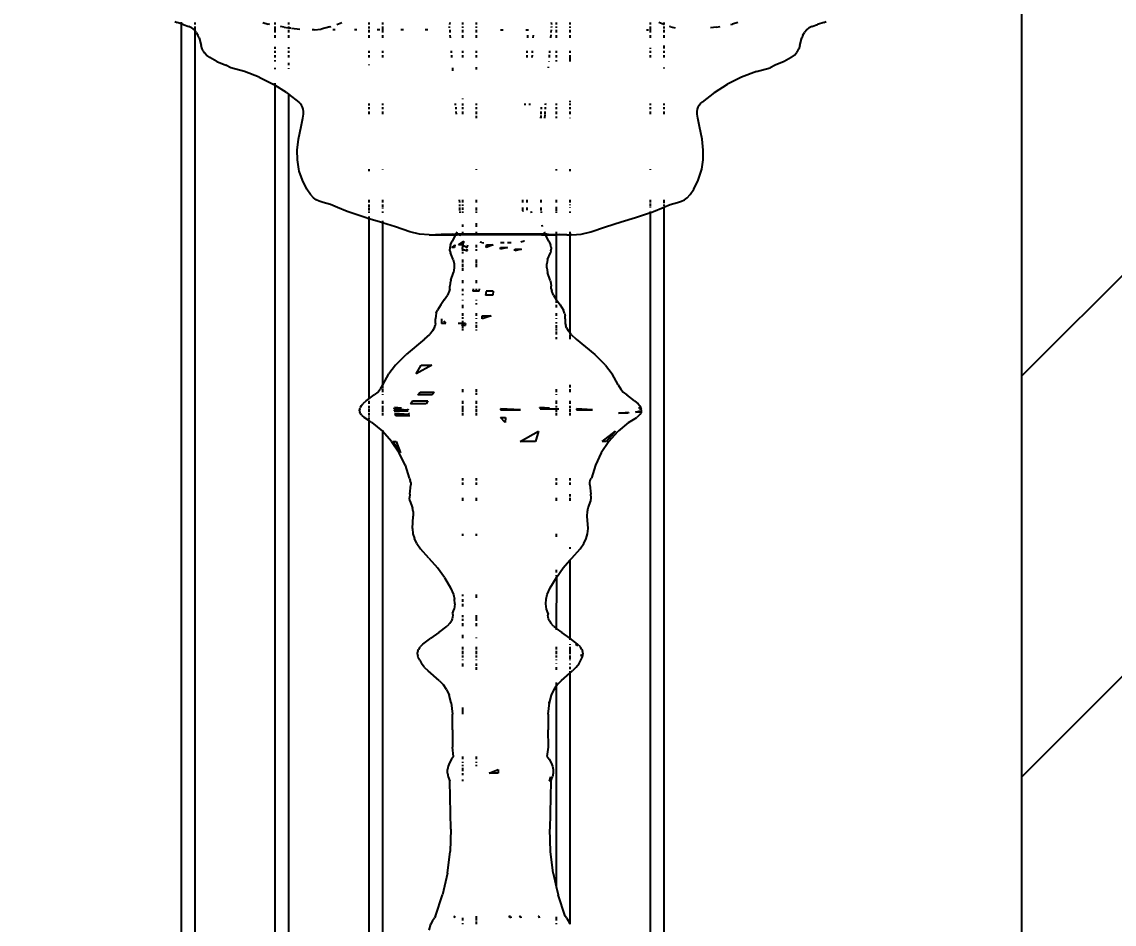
# Model space of a CAD drawing. Header units: inches. Extents: x -52 to 87, y -61 to 47.
# Drawn here: x 65.75 to 75.39, y -34.11 to -26.16 of the extents above; entities that cross this region are included whole.
import ezdxf

# ---------------------------------------------------------------- set-up
doc = ezdxf.new("R2010")
doc.units = ezdxf.units.IN
doc.header["$MEASUREMENT"] = 0
doc.dimstyles.get("Standard").update_dxf_attribs({"dimtxt": 1, "dimasz": 1, "dimexe": 0.18, "dimexo": 0.0625, "dimgap": 0.09, "dimtad": 0, "dimtih": 1, "dimtoh": 1, "dimdec": 1, "dimdsep": 46, "dimlunit": 3, "dimtxsty": 'Standard', "dimblk": 'OBLIQUE', "dimcen": 1, "dimse1": 1, "dimse2": 1, "dimclrd": 1, "dimadec": 0, "dimazin": 0, "dimtfac": 1, "dimtdec": 1, "dimtofl": 0, "dimtmove": 0, "dimatfit": 3, "dimfxl": 1, "dimtolj": 1, "dimtzin": 0, "dimarcsym": 0})

# ---------------------------------------------------------------- blocks, each defined once
blk = doc.blocks.new('_Oblique')
at = {"color": 0, "linetype": 'ByBlock', "lineweight": -2}
blk.add_line((-0.5, -0.5), (0.5, 0.5), dxfattribs=at)
blk = doc.blocks.new('*D6')
at = {"color": 1, "lineweight": -2, "transparency": 16777216}
for p, q in [((2.5723, 46.7915), (37.2384, 46.7915)), ((74.5723, 46.7915), (38.5851, 46.7915))]:
    blk.add_line(p, q, dxfattribs=at)
at = {"layer": 'Defpoints', "color": 0, "transparency": 16777216}
for p in [(74.5723, 46.7915), (2.5723, -45.4684), (74.5723, -45.4684)]:
    blk.add_point(p, dxfattribs=at)
at = {"color": 1, "lineweight": -2, "transparency": 16777216, "rotation": 180}
blk.add_blockref('_Oblique', (2.5723, 46.7915), dxfattribs=at)
at = {"color": 1, "lineweight": -2, "transparency": 16777216}
blk.add_blockref('_Oblique', (74.5723, 46.7915), dxfattribs=at)
at = {"color": 0, "transparency": 16777216, "insert": (37.9117, 46.7915), "char_height": 1, "attachment_point": 5}
blk.add_mtext("\\A1;6'", dxfattribs=at)

msp = doc.modelspace()

# ---------------------------------------------------------------- hatches: boundary and pattern name
h = msp.add_hatch()
h.set_pattern_fill('ANSI31', color=256, scale=20)
h.set_pattern_definition([(45, (-78.281, -54.853), (-1.767767, 1.767767), [])])
h.paths.add_polyline_path([(2.5723, 38.5316), (-2.4277, 38.5316), (-2.4277, -45.4684), (2.5723, -45.4684)])
h.paths.add_polyline_path([(74.5723, -45.4684), (79.5723, -45.4684), (79.5723, 38.5316), (74.5723, 38.5316)])
h.paths.add_polyline_path([(-0.8443, -3.7957), (0.989, -3.7957), (0.989, -2.2957), (-0.8443, -2.2957)], flags=24)
h.paths.add_polyline_path([(76.1557, 22.7204), (77.989, 22.7204), (77.989, 24.2204), (76.1557, 24.2204)], flags=24)

# ---------------------------------------------------------------- linework, layer by layer
for p, q in [((74.5723, -45.4684), (74.5723, 38.5316)), ((67.0967, -26.1531), (67.1179, -26.1622)), ((67.1528, -26.1733), (67.1179, -26.1622)), ((67.1528, -26.1604), (67.1528, -26.1733)), ((67.1709, -26.1791), (67.1528, -26.1733)), ((67.1528, -26.1733), (67.1528, -44.3487)), ((67.1709, -26.1791), (67.2214, -26.1971)), ((67.2452, -26.2104), (67.2214, -26.1971)), ((67.2452, -26.2104), (67.2675, -26.2285)), ((67.2732, -26.1622), (67.2732, -26.1791)), ((67.2732, -26.1971), (67.2732, -26.235)), ((67.8736, -26.1621), (67.9202, -26.176)), ((67.936, -26.1791), (67.9202, -26.176)), ((67.9804, -26.1622), (67.9804, -26.1791)), ((67.9804, -26.1971), (67.9804, -26.227)), ((68.0627, -26.2035), (68.0299, -26.1971)), ((68.0627, -26.2035), (68.1009, -26.2084)), ((68.1009, -26.1622), (68.1009, -26.1791)), ((68.1009, -26.1971), (68.1009, -26.2084)), ((68.1009, -26.2084), (68.1009, -26.2134)), ((68.1009, -26.2084), (68.1203, -26.211)), ((68.1256, -26.2117), (68.2008, -26.2215)), ((68.4638, -26.2016), (68.3877, -26.2199)), ((68.4638, -26.2016), (68.476, -26.1971)), ((68.5252, -26.1791), (68.5711, -26.1622)), ((68.8081, -26.1622), (68.8081, -26.1791)), ((68.8081, -26.1971), (68.8081, -26.2168)), ((68.9285, -26.1622), (68.9285, -26.1791)), ((68.9285, -26.1971), (68.9285, -26.2245)), ((69.5213, -26.2105), (69.5208, -26.1969)), ((69.5225, -26.1613), (69.5209, -26.1791)), ((69.6357, -26.1622), (69.6357, -26.1791)), ((69.6357, -26.1971), (69.6357, -26.2104)), ((69.7561, -26.1622), (69.7561, -26.1791)), ((69.7561, -26.1971), (69.7561, -26.2104)), ((70.4182, -26.1622), (70.4198, -26.1799)), ((70.4197, -26.1971), (70.4192, -26.2104)), ((70.4633, -26.1613), (70.4633, -26.1791)), ((70.4633, -26.1971), (70.4633, -26.2104)), ((70.5837, -26.1622), (70.5837, -26.1791)), ((70.5837, -26.1971), (70.5837, -26.2104)), ((71.2909, -26.1622), (71.2909, -26.1791)), ((71.2909, -26.1971), (71.2909, -26.2255)), ((71.4114, -26.1791), (71.3681, -26.1622)), ((71.4114, -26.1622), (71.4114, -26.1791)), ((71.414, -26.1791), (71.4114, -26.1791)), ((71.4114, -26.1971), (71.4114, -26.2148)), ((71.4753, -26.2016), (71.4631, -26.1971)), ((71.4753, -26.2016), (71.5118, -26.2104)), ((71.876, -26.2035), (71.8226, -26.2104)), ((71.876, -26.2035), (71.9088, -26.1971)), ((72.0026, -26.1791), (72.0183, -26.176)), ((72.0646, -26.1622), (72.0183, -26.176)), ((72.6731, -26.2285), (72.6954, -26.2104)), ((72.7191, -26.1971), (72.6954, -26.2104)), ((72.7191, -26.1971), (72.7697, -26.1791)), ((72.8227, -26.1622), (72.7697, -26.1791)), ((72.8227, -26.1622), (72.8439, -26.1531)), ((67.2732, -26.235), (67.2675, -26.2285)), ((67.2863, -26.2497), (67.2732, -26.235)), ((67.2732, -26.235), (67.2732, -44.3487)), ((67.2863, -26.2497), (67.301, -26.2729)), ((67.3114, -26.2969), (67.301, -26.2729)), ((67.3114, -26.2969), (67.3277, -26.3659)), ((67.9804, -26.2285), (67.9804, -26.2497)), ((67.9804, -26.2729), (67.9804, -26.2969)), ((68.1009, -26.2285), (68.1009, -26.2497)), ((68.1009, -26.2729), (68.1009, -26.2969)), ((68.3276, -26.2266), (68.3088, -26.2266)), ((68.3276, -26.2266), (68.3877, -26.2199)), ((68.5106, -26.2266), (68.4908, -26.2266)), ((68.7035, -26.2266), (68.6828, -26.2266)), ((68.8081, -26.2285), (68.8081, -26.2497)), ((68.8081, -26.2729), (68.8081, -26.2969)), ((68.9052, -26.2266), (68.8837, -26.2266)), ((68.9285, -26.2285), (68.9285, -26.2497)), ((68.9285, -26.2729), (68.9285, -26.2969)), ((69.1141, -26.2266), (69.092, -26.2266)), ((69.3288, -26.2266), (69.3062, -26.2266)), ((69.5225, -26.2285), (69.5243, -26.2497)), ((69.5281, -26.2969), (69.5263, -26.2729)), ((69.6357, -26.2285), (69.6357, -26.2497)), ((69.6357, -26.2729), (69.6357, -26.2969)), ((69.7561, -26.2285), (69.7561, -26.2497)), ((69.7561, -26.2729), (69.7561, -26.2969)), ((69.9703, -26.2266), (69.9933, -26.2266)), ((70.1937, -26.2266), (70.2166, -26.2266)), ((70.2103, -26.2729), (70.2093, -26.2969)), ((70.2599, -26.2969), (70.2611, -26.2729)), ((70.4143, -26.2724), (70.4124, -26.2969)), ((70.4181, -26.2285), (70.4162, -26.2497)), ((70.4633, -26.2285), (70.4633, -26.2497)), ((70.4633, -26.2729), (70.4633, -26.2969)), ((70.5837, -26.2285), (70.5837, -26.2497)), ((70.5837, -26.2729), (70.5837, -26.2969)), ((71.2578, -26.2266), (71.2776, -26.2266)), ((71.2909, -26.2285), (71.2909, -26.2497)), ((71.2909, -26.2729), (71.2909, -26.2969)), ((71.4114, -26.2285), (71.4114, -26.2497)), ((71.4114, -26.2729), (71.4114, -26.2969)), ((72.6129, -26.3659), (72.6292, -26.2969)), ((72.6395, -26.2729), (72.6292, -26.2969)), ((72.6395, -26.2729), (72.6543, -26.2497)), ((72.6731, -26.2285), (72.6543, -26.2497)), ((67.3365, -26.395), (67.3277, -26.3659)), ((67.3454, -26.4131), (67.3365, -26.395)), ((67.9804, -26.3758), (67.9804, -26.395)), ((68.1009, -26.3815), (68.1009, -26.395)), ((71.2909, -26.3848), (71.2909, -26.395)), ((71.4114, -26.3659), (71.4114, -26.3918)), ((72.5952, -26.4131), (72.6041, -26.395)), ((72.6129, -26.3659), (72.6041, -26.395)), ((67.3454, -26.4131), (67.3578, -26.4305)), ((67.3761, -26.4494), (67.3578, -26.4305)), ((67.4055, -26.4719), (67.3761, -26.4494)), ((67.4678, -26.5062), (67.4055, -26.4719)), ((67.4678, -26.5062), (67.5457, -26.5402)), ((67.9804, -26.4131), (67.9804, -26.4305)), ((67.9804, -26.4494), (67.9804, -26.4719)), ((67.9804, -26.4957), (67.9804, -26.5062)), ((68.1009, -26.4131), (68.1009, -26.4305)), ((68.1009, -26.4494), (68.1009, -26.4719)), ((68.8081, -26.4131), (68.8081, -26.4305)), ((68.8081, -26.4494), (68.8081, -26.4719)), ((68.9285, -26.4131), (68.9285, -26.4305)), ((68.9285, -26.4494), (68.9285, -26.4719)), ((69.5386, -26.4305), (69.5372, -26.4131)), ((69.5418, -26.4719), (69.54, -26.4494)), ((69.6357, -26.4131), (69.6357, -26.4305)), ((69.6357, -26.4494), (69.6357, -26.4719)), ((69.7561, -26.4131), (69.7561, -26.4305)), ((69.7561, -26.4494), (69.7561, -26.4724)), ((70.2029, -26.4494), (70.2019, -26.4719)), ((70.2044, -26.4131), (70.2037, -26.4305)), ((70.2509, -26.4719), (70.2521, -26.4494)), ((70.253, -26.4305), (70.2539, -26.4131)), ((70.3963, -26.5039), (70.3961, -26.5062)), ((70.4005, -26.4491), (70.3988, -26.4719)), ((70.4034, -26.413), (70.402, -26.4305)), ((70.4633, -26.4131), (70.4633, -26.4305)), ((70.4633, -26.4494), (70.4633, -26.4719)), ((70.4633, -26.4934), (70.4633, -26.5062)), ((70.5837, -26.4131), (70.5837, -26.4305)), ((70.5837, -26.4494), (70.5837, -26.4719)), ((70.5837, -26.4745), (70.5837, -26.5062)), ((71.2909, -26.4131), (71.2909, -26.4305)), ((71.2909, -26.4494), (71.2909, -26.4719)), ((71.4114, -26.4125), (71.4114, -26.4305)), ((71.4114, -26.4494), (71.4114, -26.4719)), ((72.4728, -26.5062), (72.3949, -26.5402)), ((72.5351, -26.4719), (72.4728, -26.5062)), ((72.5351, -26.4719), (72.5645, -26.4494)), ((72.5645, -26.4494), (72.5828, -26.4305)), ((72.5952, -26.4131), (72.5828, -26.4305)), ((67.5898, -26.5622), (67.5457, -26.5402)), ((67.7101, -26.5955), (67.5898, -26.5622)), ((67.8417, -26.645), (67.7101, -26.5955)), ((67.9804, -26.5636), (67.9804, -26.5729)), ((68.1009, -26.5195), (68.1009, -26.5402)), ((68.1009, -26.5662), (68.1009, -26.5724)), ((68.8081, -26.5326), (68.8081, -26.5402)), ((69.5509, -26.5893), (69.5488, -26.5622)), ((69.7561, -26.5561), (69.7561, -26.5784)), ((70.3924, -26.5535), (70.3918, -26.5622)), ((71.4114, -26.5593), (71.4114, -26.5692)), ((72.2305, -26.5955), (72.0989, -26.645)), ((72.2305, -26.5955), (72.3508, -26.5622)), ((72.3949, -26.5402), (72.3508, -26.5622)), ((67.8417, -26.645), (67.9654, -26.7061)), ((67.9804, -26.6965), (67.9804, -26.7061)), ((72.0989, -26.645), (71.9752, -26.7061)), ((67.9804, -26.7155), (67.9654, -26.7061)), ((67.9804, -26.7102), (67.9804, -26.7155)), ((68.0818, -26.7791), (67.9804, -26.7155)), ((67.9804, -26.7155), (67.9804, -44.3487)), ((68.0818, -26.7791), (68.1009, -26.794)), ((68.1009, -26.7875), (68.1009, -26.794)), ((68.1009, -26.794), (68.1907, -26.8641)), ((68.1009, -26.794), (68.1009, -44.3487)), ((71.8588, -26.7791), (71.7499, -26.8641)), ((71.8588, -26.7791), (71.9752, -26.7061)), ((68.2022, -26.8761), (68.1907, -26.8641)), ((68.2142, -26.8927), (68.2022, -26.8761)), ((68.2224, -26.909), (68.2142, -26.8927)), ((68.8081, -26.8761), (68.8081, -26.8934)), ((68.9285, -26.8761), (68.9285, -26.8927)), ((69.5746, -26.8927), (69.5733, -26.8761)), ((69.6357, -26.8317), (69.6357, -26.84)), ((69.6357, -26.8755), (69.6357, -26.8935)), ((69.7561, -26.8761), (69.7561, -26.8927)), ((70.1849, -26.8761), (70.1842, -26.8927)), ((70.2294, -26.8927), (70.2302, -26.8761)), ((70.3674, -26.8761), (70.3661, -26.8927)), ((70.4633, -26.8761), (70.4633, -26.8927)), ((70.5837, -26.8531), (70.5837, -26.8641)), ((70.5837, -26.8761), (70.5837, -26.8927)), ((71.2909, -26.8761), (71.2909, -26.8927)), ((71.4114, -26.8761), (71.4114, -26.8927)), ((71.7157, -26.909), (71.7239, -26.8927)), ((71.7239, -26.8927), (71.7359, -26.8761)), ((71.7359, -26.8761), (71.7499, -26.8641)), ((68.228, -26.9267), (68.2224, -26.909)), ((68.2266, -27.007), (68.2312, -26.9722)), ((68.2311, -26.9472), (68.228, -26.9267)), ((68.2312, -26.9722), (68.2311, -26.9472)), ((68.8081, -26.909), (68.8081, -26.9267)), ((68.8081, -26.9472), (68.8081, -26.9722)), ((68.9285, -26.909), (68.9285, -26.9267)), ((68.9285, -26.9472), (68.9285, -26.9722)), ((69.5758, -26.909), (69.5767, -26.9267)), ((69.5778, -26.9472), (69.5791, -26.9722)), ((69.6357, -26.909), (69.6357, -26.9267)), ((69.6357, -26.9472), (69.6357, -26.9722)), ((69.7561, -26.909), (69.7561, -26.9267)), ((69.7561, -26.9472), (69.7561, -26.9722)), ((69.7561, -26.9863), (69.7561, -27.007)), ((70.3257, -26.9831), (70.3245, -27.007)), ((70.3273, -26.9472), (70.3262, -26.9722)), ((70.3282, -27.007), (70.3284, -26.9826)), ((70.3291, -26.909), (70.3283, -26.9267)), ((70.3285, -26.9722), (70.3288, -26.9472)), ((70.3614, -26.9763), (70.3598, -27.007)), ((70.3629, -26.9472), (70.3616, -26.9722)), ((70.3648, -26.909), (70.3639, -26.9267)), ((70.4633, -26.909), (70.4633, -26.9267)), ((70.4633, -26.9472), (70.4633, -26.9722)), ((70.5837, -26.909), (70.5837, -26.9267)), ((70.5837, -26.9472), (70.5837, -26.9722)), ((71.2909, -26.909), (71.2909, -26.9267)), ((71.2909, -26.9472), (71.2909, -26.9722)), ((71.4114, -26.909), (71.4114, -26.9267)), ((71.4114, -26.9472), (71.4114, -26.9722)), ((71.7069, -26.9722), (71.707, -26.9472)), ((71.7115, -27.007), (71.7069, -26.9722)), ((71.707, -26.9472), (71.7101, -26.9267)), ((71.7101, -26.9267), (71.7157, -26.909)), ((68.1877, -27.1918), (68.2102, -27.0786)), ((68.2102, -27.0786), (68.2266, -27.007)), ((70.4633, -26.9912), (70.4633, -27.007)), ((70.5837, -27.0023), (70.5837, -27.007)), ((71.7279, -27.0786), (71.7115, -27.007)), ((71.7504, -27.1918), (71.7279, -27.0786)), ((68.1774, -27.2883), (68.1877, -27.1918)), ((71.7607, -27.2883), (71.7504, -27.1918)), ((68.1782, -27.3739), (68.1774, -27.2883)), ((68.191, -27.4564), (68.1782, -27.3739)), ((71.7471, -27.4564), (71.7598, -27.3739)), ((71.7598, -27.3739), (71.7607, -27.2883)), ((68.1954, -27.4735), (68.191, -27.4564)), ((68.8081, -27.4564), (68.8081, -27.4727)), ((68.9285, -27.4564), (68.9285, -27.4587)), ((69.7561, -27.4564), (69.7561, -27.463)), ((70.4633, -27.4564), (70.4633, -27.4668)), ((70.5837, -27.4564), (70.5837, -27.4724)), ((71.2909, -27.4564), (71.2909, -27.4628)), ((71.7427, -27.4735), (71.7471, -27.4564)), ((68.2235, -27.5537), (68.1954, -27.4735)), ((68.2611, -27.6311), (68.2235, -27.5537)), ((71.6771, -27.6311), (71.7146, -27.5537)), ((71.7146, -27.5537), (71.7427, -27.4735)), ((68.2935, -27.6782), (68.2611, -27.6311)), ((71.6447, -27.6782), (71.6771, -27.6311)), ((68.3216, -27.7076), (68.2935, -27.6782)), ((68.345, -27.7254), (68.3216, -27.7076)), ((68.3706, -27.7391), (68.345, -27.7254)), ((68.4058, -27.7513), (68.3706, -27.7391)), ((68.4693, -27.768), (68.4058, -27.7513)), ((68.8081, -27.7254), (68.8081, -27.7513)), ((68.9285, -27.7254), (68.9285, -27.7513)), ((69.6104, -27.7513), (69.6097, -27.7254)), ((69.6357, -27.7254), (69.6357, -27.7513)), ((69.7561, -27.7254), (69.7561, -27.7513)), ((70.1652, -27.7254), (70.1648, -27.7513)), ((70.2059, -27.7513), (70.2064, -27.7254)), ((70.3302, -27.7513), (70.3309, -27.7254)), ((70.4633, -27.726), (70.4633, -27.7513)), ((70.5837, -27.7254), (70.5837, -27.7513)), ((71.2909, -27.7254), (71.2909, -27.7513)), ((71.2909, -27.7595), (71.2909, -27.7702)), ((71.4114, -27.7254), (71.4114, -27.7513)), ((71.4114, -27.7534), (71.4114, -27.7558)), ((71.4692, -27.768), (71.5326, -27.7513)), ((71.5326, -27.7513), (71.5678, -27.7391)), ((71.5678, -27.7391), (71.5933, -27.7254)), ((71.5933, -27.7254), (71.6167, -27.7076)), ((71.6167, -27.7076), (71.6447, -27.6782)), ((68.5319, -27.7932), (68.4693, -27.768)), ((68.6179, -27.8299), (68.5319, -27.7932)), ((68.6519, -27.8411), (68.6179, -27.8299)), ((68.7761, -27.8835), (68.6519, -27.8411)), ((68.8081, -27.768), (68.8081, -27.7894)), ((68.8081, -27.7932), (68.8081, -27.8197)), ((68.8081, -27.8299), (68.8081, -27.8411)), ((68.9285, -27.768), (68.9285, -27.7876)), ((68.9285, -27.7932), (68.9285, -27.8019)), ((68.9285, -27.8299), (68.9285, -27.8411)), ((69.6112, -27.7829), (69.6108, -27.768)), ((69.6122, -27.8203), (69.6115, -27.7932)), ((69.6121, -27.8299), (69.6117, -27.8411)), ((69.6357, -27.768), (69.6357, -27.7784)), ((69.6357, -27.7932), (69.6357, -27.8133)), ((69.6357, -27.8299), (69.6357, -27.8411)), ((69.7561, -27.7932), (69.7561, -27.82)), ((69.7561, -27.8299), (69.7561, -27.8411)), ((70.1642, -27.7932), (70.1638, -27.8244)), ((70.1638, -27.8244), (70.1738, -27.8244)), ((70.2048, -27.8174), (70.2052, -27.7932)), ((70.241, -27.8299), (70.2413, -27.8411)), ((70.2465, -27.8411), (70.2427, -27.8299)), ((70.3283, -27.8217), (70.3291, -27.7932)), ((70.3285, -27.8299), (70.3289, -27.8411)), ((70.4633, -27.7872), (70.4633, -27.8225)), ((70.4633, -27.8299), (70.4633, -27.8411)), ((70.5837, -27.768), (70.5837, -27.7744)), ((70.5837, -27.7932), (70.5837, -27.7965)), ((70.5837, -27.8299), (70.5837, -27.8411)), ((71.1628, -27.8835), (71.2868, -27.8411)), ((71.2868, -27.8411), (71.2909, -27.8397)), ((71.2909, -27.7732), (71.2909, -27.784)), ((71.2909, -27.7932), (71.2909, -27.7982)), ((71.2909, -27.8228), (71.2909, -27.8248)), ((71.2909, -27.8397), (71.3208, -27.8299)), ((71.2909, -27.8299), (71.2909, -27.8397)), ((71.2909, -27.8397), (71.2909, -39.563)), ((71.3208, -27.8299), (71.4067, -27.7932)), ((71.4067, -27.7932), (71.4114, -27.7913)), ((71.4114, -27.7913), (71.4107, -43.8282)), ((71.4114, -27.768), (71.4114, -27.7697)), ((71.4114, -27.7913), (71.4692, -27.768)), ((71.4114, -27.771), (71.4114, -27.7789)), ((71.4114, -27.7846), (71.4114, -27.7913)), ((68.8081, -27.8928), (68.7761, -27.8835)), ((68.8081, -27.8733), (68.8081, -27.8835)), ((68.8081, -27.885), (68.8081, -27.8928)), ((68.9029, -27.9205), (68.8081, -27.8928)), ((68.8081, -27.8928), (68.8081, -29.482)), ((68.9285, -27.9286), (68.9029, -27.9205)), ((68.9285, -27.9118), (68.9285, -27.9286)), ((69.0431, -27.9648), (68.9285, -27.9286)), ((68.9285, -27.9286), (68.9285, -29.3622)), ((69.6357, -27.9429), (69.6357, -27.9648)), ((69.7561, -27.9309), (69.7561, -27.9648)), ((70.3402, -27.9648), (70.3372, -27.9496)), ((70.8962, -27.9648), (71.0362, -27.9205)), ((71.0362, -27.9205), (71.1628, -27.8835)), ((69.1702, -28.0086), (69.0431, -27.9648)), ((69.2557, -28.0285), (69.1702, -28.0086)), ((69.34, -28.0355), (69.2557, -28.0285)), ((69.34, -28.0355), (69.3963, -28.0355)), ((69.4476, -28.0313), (69.3963, -28.0355)), ((69.3963, -28.0355), (69.5726, -28.0355)), ((69.5464, -28.0294), (69.4476, -28.0313)), ((69.5726, -28.0355), (69.543, -28.0899)), ((69.5464, -28.0294), (69.5679, -28.0294)), ((69.5679, -28.0294), (69.5758, -28.0294)), ((69.5742, -28.0325), (69.5679, -28.0294)), ((69.5742, -28.0325), (69.5726, -28.0355)), ((69.5893, -28.0342), (69.5726, -28.0355)), ((69.5726, -28.0355), (69.5886, -28.0355)), ((69.5758, -28.0294), (69.5742, -28.0325)), ((69.5893, -28.0342), (69.5742, -28.0325)), ((69.5819, -28.0184), (69.5758, -28.0294)), ((70.3651, -28.0294), (69.5758, -28.0294)), ((69.5858, -28.0086), (69.5819, -28.0184)), ((69.6084, -28.0355), (69.5893, -28.0342)), ((69.6238, -28.0412), (69.6078, -28.0368)), ((70.3046, -28.0355), (69.6084, -28.0355)), ((69.6357, -28.0086), (69.6357, -28.0274)), ((69.7561, -28.0086), (69.7561, -28.0184)), ((70.3327, -28.0367), (70.3046, -28.0355)), ((70.3321, -28.0355), (70.3359, -28.0358)), ((70.3359, -28.0358), (70.3327, -28.0367)), ((70.3359, -28.0358), (70.3512, -28.0341)), ((70.3601, -28.0331), (70.3512, -28.0341)), ((70.3595, -28.0355), (70.3512, -28.0341)), ((70.3519, -28.0355), (70.3595, -28.0355)), ((70.3549, -28.0086), (70.3588, -28.0184)), ((70.3651, -28.0294), (70.3588, -28.0184)), ((70.367, -28.0355), (70.3595, -28.0355)), ((70.3664, -28.0324), (70.3626, -28.0329)), ((70.3792, -28.0294), (70.3651, -28.0294)), ((70.3664, -28.0324), (70.3651, -28.0294)), ((70.3792, -28.0294), (70.3664, -28.0324)), ((70.367, -28.0355), (70.3664, -28.0324)), ((70.3976, -28.0899), (70.367, -28.0355)), ((70.367, -28.0355), (70.4633, -28.0355)), ((70.3792, -28.0294), (70.3936, -28.0294)), ((70.3936, -28.0294), (70.4633, -28.0308)), ((70.4633, -28.0086), (70.4633, -28.0308)), ((70.4633, -28.0308), (70.4923, -28.0313)), ((70.4633, -28.0308), (70.4633, -28.0355)), ((70.4633, -28.0355), (70.4633, -28.6056)), ((70.5573, -28.0355), (70.4633, -28.0355)), ((70.5573, -28.0355), (70.4923, -28.0313)), ((70.5573, -28.0355), (70.5837, -28.0355)), ((70.5837, -28.0086), (70.5837, -28.0355)), ((70.5837, -28.0355), (70.5837, -28.8998)), ((70.5997, -28.0355), (70.5837, -28.0355)), ((70.5997, -28.0355), (70.6838, -28.0285)), ((70.6838, -28.0285), (70.7692, -28.0086)), ((70.7692, -28.0086), (70.8962, -27.9648)), ((69.5236, -28.1461), (69.5228, -28.1616)), ((69.5285, -28.124), (69.5236, -28.1461)), ((69.5285, -28.124), (69.543, -28.0899)), ((69.5416, -28.1461), (69.5685, -28.124)), ((69.564, -28.1461), (69.5416, -28.1461)), ((69.5685, -28.124), (69.564, -28.1461)), ((69.5987, -28.124), (69.6474, -28.0899)), ((69.6357, -28.124), (69.5987, -28.124)), ((69.6326, -28.1461), (69.6321, -28.1616)), ((69.6474, -28.0899), (69.6357, -28.124)), ((69.6357, -28.124), (69.6357, -28.1461)), ((69.6357, -28.124), (69.6777, -28.1461)), ((69.6777, -28.1461), (69.681, -28.124)), ((69.7561, -28.124), (69.7561, -28.1461)), ((69.8071, -28.1026), (69.7913, -28.0985)), ((69.8071, -28.1026), (69.8236, -28.1042)), ((69.9075, -28.124), (69.8445, -28.1461)), ((69.8445, -28.1461), (69.8458, -28.124)), ((69.8458, -28.124), (69.9075, -28.124)), ((70.0031, -28.1056), (69.9703, -28.1056)), ((70.0339, -28.1461), (69.9703, -28.1616)), ((69.9703, -28.1461), (70.0339, -28.1461)), ((69.9703, -28.1616), (69.9703, -28.1461)), ((70.0642, -28.1056), (70.032, -28.1056)), ((70.1792, -28.0907), (70.1493, -28.0984)), ((70.1812, -28.0899), (70.1792, -28.0907)), ((70.3976, -28.0899), (70.4119, -28.124)), ((70.417, -28.1461), (70.4119, -28.124)), ((70.417, -28.1461), (70.4178, -28.1616)), ((69.5247, -28.1767), (69.5228, -28.1616)), ((69.5247, -28.1767), (69.5301, -28.1942)), ((69.554, -28.2537), (69.5301, -28.1942)), ((69.6321, -28.1616), (69.6357, -28.1616)), ((69.6357, -28.1616), (69.6785, -28.1767)), ((69.6357, -28.1616), (69.6357, -28.1767)), ((69.6357, -28.186), (69.6357, -28.2007)), ((69.6785, -28.1767), (69.6773, -28.1616)), ((69.7561, -28.1616), (69.7561, -28.1767)), ((70.1562, -28.1616), (70.0958, -28.1767)), ((70.0958, -28.1767), (70.0963, -28.1616)), ((70.0963, -28.1616), (70.1562, -28.1616)), ((70.3867, -28.2537), (70.4106, -28.1942)), ((70.4159, -28.1767), (70.4106, -28.1942)), ((70.4159, -28.1767), (70.4178, -28.1616)), ((69.554, -28.2537), (69.5608, -28.2895)), ((69.5615, -28.3258), (69.5555, -28.3669)), ((69.5608, -28.2895), (69.5615, -28.3258)), ((69.6357, -28.2537), (69.6357, -28.2777)), ((69.6357, -28.2895), (69.6357, -28.3159)), ((69.6357, -28.3258), (69.6357, -28.3521)), ((69.7561, -28.2537), (69.7561, -28.2842)), ((69.7561, -28.2895), (69.7561, -28.3209)), ((70.3791, -28.3258), (70.3798, -28.2895)), ((70.3791, -28.3258), (70.3852, -28.3669)), ((70.3867, -28.2537), (70.3798, -28.2895)), ((69.5324, -28.4339), (69.5254, -28.4599)), ((69.5324, -28.4339), (69.5555, -28.3669)), ((69.6357, -28.4339), (69.6357, -28.4599)), ((69.7561, -28.4339), (69.7561, -28.4599)), ((70.4083, -28.4339), (70.3852, -28.3669)), ((70.4083, -28.4339), (70.4151, -28.4599)), ((69.5229, -28.5115), (69.5176, -28.5333)), ((69.5229, -28.5115), (69.5242, -28.4867)), ((69.5254, -28.4599), (69.5242, -28.4867)), ((69.6357, -28.5115), (69.6357, -28.5333)), ((69.7284, -28.5115), (69.7255, -28.5333)), ((69.7561, -28.5115), (69.7561, -28.5333)), ((69.7822, -28.5333), (69.7844, -28.5115)), ((70.4151, -28.4599), (70.4165, -28.4867)), ((70.4177, -28.5115), (70.4165, -28.4867)), ((70.4177, -28.5115), (70.4231, -28.5333)), ((69.4748, -28.6091), (69.4428, -28.6529)), ((69.4748, -28.6091), (69.503, -28.566)), ((69.5176, -28.5333), (69.503, -28.566)), ((69.6357, -28.5553), (69.6357, -28.566)), ((69.6357, -28.6091), (69.6357, -28.6151)), ((69.7561, -28.5333), (69.7255, -28.5333)), ((69.7822, -28.5333), (69.7561, -28.5333)), ((69.7561, -28.6091), (69.7561, -28.6137)), ((69.8428, -28.5333), (69.8387, -28.566)), ((69.9037, -28.566), (69.8387, -28.566)), ((69.9058, -28.5333), (69.8428, -28.5333)), ((69.9058, -28.5333), (69.9037, -28.566)), ((70.4376, -28.566), (70.4231, -28.5333)), ((70.4376, -28.566), (70.4633, -28.6056)), ((70.4633, -28.6056), (70.4633, -28.6343)), ((70.4633, -28.6056), (70.4656, -28.6091)), ((70.4656, -28.6091), (70.4976, -28.6529)), ((69.4034, -28.7264), (69.4151, -28.698)), ((69.4428, -28.6529), (69.4151, -28.698)), ((69.6357, -28.6529), (69.6357, -28.6813)), ((69.7561, -28.6368), (69.7561, -28.6502)), ((70.4633, -28.6529), (70.4633, -28.6766)), ((70.4976, -28.6529), (70.5255, -28.698)), ((70.537, -28.7264), (70.5255, -28.698)), ((69.3985, -28.8168), (69.3948, -28.8361)), ((69.3986, -28.7497), (69.3982, -28.7773)), ((69.3985, -28.8168), (69.3982, -28.7773)), ((69.4034, -28.7264), (69.3986, -28.7497)), ((69.4499, -28.7773), (69.4501, -28.8168)), ((69.4892, -28.8168), (69.4501, -28.8168)), ((69.4892, -28.8168), (69.4696, -28.7971)), ((69.6357, -28.8168), (69.5959, -28.8168)), ((69.6357, -28.7264), (69.6357, -28.7497)), ((69.6357, -28.7605), (69.6357, -28.7773)), ((69.6357, -28.7927), (69.6357, -28.8168)), ((69.6611, -28.8168), (69.6357, -28.8168)), ((69.6611, -28.8168), (69.6592, -28.8361)), ((69.7561, -28.7264), (69.7561, -28.7497)), ((69.7561, -28.7689), (69.7561, -28.7773)), ((69.7561, -28.8048), (69.7561, -28.8168)), ((69.8889, -28.7497), (69.8091, -28.7773)), ((69.8091, -28.7773), (69.8093, -28.7497)), ((69.8093, -28.7497), (69.8889, -28.7497)), ((70.4633, -28.7264), (70.4633, -28.7497)), ((70.4633, -28.769), (70.4633, -28.7773)), ((70.4633, -28.8048), (70.4633, -28.8168)), ((70.537, -28.7264), (70.5419, -28.7497)), ((70.5424, -28.7773), (70.5419, -28.7497)), ((70.5424, -28.7773), (70.5422, -28.8168)), ((70.5422, -28.8168), (70.5459, -28.8361)), ((69.3014, -28.9539), (69.3462, -28.9126)), ((69.3737, -28.8794), (69.3462, -28.9126)), ((69.3737, -28.8794), (69.387, -28.8566)), ((69.387, -28.8566), (69.3948, -28.8361)), ((69.6274, -28.8265), (69.6357, -28.829)), ((69.6357, -28.8241), (69.6357, -28.829)), ((69.6357, -28.829), (69.6357, -28.8566)), ((69.6357, -28.829), (69.6592, -28.8361)), ((69.6357, -28.8624), (69.6357, -28.8794)), ((69.7561, -28.83), (69.7561, -28.8566)), ((69.7561, -28.8702), (69.7561, -28.8794)), ((70.4633, -28.8314), (70.4633, -28.8566)), ((70.4633, -28.8613), (70.4633, -28.8794)), ((70.4633, -28.889), (70.4633, -28.9126)), ((70.5535, -28.8566), (70.5459, -28.8361)), ((70.5535, -28.8566), (70.5668, -28.8794)), ((70.5837, -28.8998), (70.5668, -28.8794)), ((70.5837, -28.8998), (70.5837, -28.9073)), ((70.5943, -28.9126), (70.5837, -28.8998)), ((70.5837, -28.9126), (70.5837, -28.9539)), ((70.5943, -28.9126), (70.6392, -28.9539)), ((69.3014, -28.9539), (69.1381, -29.091)), ((70.4633, -28.9387), (70.4633, -28.9539)), ((70.6392, -28.9539), (70.8025, -29.091)), ((69.0443, -29.1842), (69.1381, -29.091)), ((70.8963, -29.1842), (70.8025, -29.091)), ((69.0443, -29.1842), (68.9848, -29.2604)), ((69.3639, -29.1842), (69.2256, -29.2604)), ((69.2256, -29.2604), (69.2705, -29.1842)), ((69.2705, -29.1842), (69.3639, -29.1842)), ((70.8963, -29.1842), (70.9558, -29.2604)), ((68.9317, -29.3568), (68.9848, -29.2604)), ((71.009, -29.3568), (70.9558, -29.2604)), ((68.887, -29.4213), (68.9082, -29.3966)), ((68.9285, -29.3622), (68.9082, -29.3966)), ((68.9317, -29.3568), (68.9285, -29.3622)), ((68.9285, -29.3622), (68.9285, -29.3896)), ((68.9285, -29.3966), (68.9285, -29.4233)), ((69.6357, -29.3966), (69.6357, -29.4213)), ((69.7561, -29.3966), (69.7561, -29.4213)), ((70.4633, -29.3966), (70.4633, -29.4213)), ((70.5837, -29.3568), (70.5837, -29.3819)), ((70.5837, -29.3966), (70.5837, -29.4213)), ((71.009, -29.3568), (71.0325, -29.3966)), ((71.0325, -29.3966), (71.0536, -29.4213)), ((68.7865, -29.4976), (68.8081, -29.482)), ((68.8081, -29.482), (68.856, -29.4473)), ((68.8081, -29.482), (68.8081, -29.4842)), ((68.887, -29.4213), (68.856, -29.4473)), ((68.9285, -29.4388), (68.9285, -29.4473)), ((69.2406, -29.4473), (69.2609, -29.4213)), ((69.3678, -29.4473), (69.2406, -29.4473)), ((69.2609, -29.4213), (69.3846, -29.4213)), ((69.3846, -29.4213), (69.3678, -29.4473)), ((69.7561, -29.4311), (69.7561, -29.4473)), ((70.4633, -29.441), (70.4633, -29.4473)), ((70.4633, -29.497), (70.4633, -29.5249)), ((71.0536, -29.4213), (71.0846, -29.4473)), ((71.154, -29.4976), (71.0846, -29.4473)), ((68.7274, -29.5875), (68.7276, -29.5785)), ((68.7274, -29.5875), (68.7291, -29.5975)), ((68.7294, -29.5685), (68.7276, -29.5785)), ((68.7294, -29.5685), (68.7332, -29.5579)), ((68.7413, -29.5433), (68.7332, -29.5579)), ((68.7413, -29.5433), (68.7563, -29.5249)), ((68.7865, -29.4976), (68.7563, -29.5249)), ((68.8081, -29.4976), (68.8081, -29.5249)), ((68.8081, -29.5433), (68.8081, -29.5639)), ((68.8081, -29.5685), (68.8081, -29.5975)), ((68.9285, -29.4976), (68.9285, -29.5249)), ((68.9285, -29.5433), (68.9285, -29.558)), ((68.9285, -29.5615), (68.9285, -29.5975)), ((69.0311, -29.5785), (69.0309, -29.5875)), ((69.0309, -29.5875), (69.1563, -29.5875)), ((69.1563, -29.5875), (69.0311, -29.5785)), ((69.0325, -29.5685), (69.0354, -29.5579)), ((69.0325, -29.5685), (69.1565, -29.5785)), ((69.0964, -29.5632), (69.0354, -29.5579)), ((69.1565, -29.5785), (69.1576, -29.5685)), ((69.1753, -29.5249), (69.1951, -29.4976)), ((69.3139, -29.5249), (69.1753, -29.5249)), ((69.1951, -29.4976), (69.3304, -29.4976)), ((69.3304, -29.4976), (69.3139, -29.5249)), ((69.6357, -29.4976), (69.6357, -29.5249)), ((69.6357, -29.5433), (69.6357, -29.5975)), ((69.7561, -29.4976), (69.7561, -29.5249)), ((69.7561, -29.5433), (69.7561, -29.5602)), ((69.7561, -29.5685), (69.7561, -29.5975)), ((69.9703, -29.5685), (69.9703, -29.5785)), ((70.1472, -29.5785), (69.9703, -29.5685)), ((69.9703, -29.5785), (70.1472, -29.5785)), ((70.4022, -29.5632), (70.3188, -29.5579)), ((70.3199, -29.5685), (70.3188, -29.5579)), ((70.3199, -29.5685), (70.4633, -29.5685)), ((70.4633, -29.5433), (70.4633, -29.5592)), ((70.4633, -29.5685), (70.4633, -29.5975)), ((70.4633, -29.5685), (70.4858, -29.5685)), ((70.5837, -29.4976), (70.5837, -29.5249)), ((70.5837, -29.5433), (70.5837, -29.5617)), ((70.5837, -29.5685), (70.5837, -29.5975)), ((70.7841, -29.5785), (70.6411, -29.5685)), ((70.6411, -29.5685), (70.6423, -29.5785)), ((70.6423, -29.5785), (70.7841, -29.5785)), ((71.154, -29.4976), (71.1843, -29.5249)), ((71.1612, -29.5975), (71.2005, -29.5875)), ((71.1843, -29.5249), (71.1993, -29.5433)), ((71.203, -29.5632), (71.1948, -29.5579)), ((71.1986, -29.5685), (71.1948, -29.5579)), ((71.1986, -29.5685), (71.2113, -29.5685)), ((71.2005, -29.5875), (71.1989, -29.5975)), ((71.1993, -29.5433), (71.2074, -29.5579)), ((71.2074, -29.5579), (71.2113, -29.5685)), ((71.213, -29.5785), (71.2113, -29.5685)), ((71.2132, -29.5875), (71.2116, -29.5975)), ((71.213, -29.5785), (71.2132, -29.5875)), ((68.7325, -29.6072), (68.7291, -29.5975)), ((68.7325, -29.6072), (68.7385, -29.6176)), ((68.748, -29.6294), (68.7385, -29.6176)), ((68.748, -29.6294), (68.7666, -29.6457)), ((68.8081, -29.6719), (68.7666, -29.6457)), ((68.8081, -29.6072), (68.8081, -29.6294)), ((68.8081, -29.6378), (68.8081, -29.6391)), ((68.8081, -29.6457), (68.8081, -29.6642)), ((68.8081, -29.6681), (68.8081, -29.6719)), ((68.8365, -29.6899), (68.8081, -29.6719)), ((68.8081, -29.6719), (68.8081, -39.3871)), ((68.8365, -29.6899), (68.9288, -29.7662)), ((68.9285, -29.6072), (68.9285, -29.6294)), ((69.0349, -29.6072), (69.1636, -29.6176)), ((69.0394, -29.6176), (69.0465, -29.6294)), ((69.1698, -29.6294), (69.0394, -29.6176)), ((69.0465, -29.6294), (69.1698, -29.6294)), ((69.1636, -29.6176), (69.1598, -29.6072)), ((69.6357, -29.6072), (69.6357, -29.6294)), ((69.7561, -29.6072), (69.7561, -29.6294)), ((69.9703, -29.6457), (70.0141, -29.6457)), ((70.0117, -29.6899), (69.9703, -29.6457)), ((70.0141, -29.6457), (70.0117, -29.6899)), ((70.4633, -29.6072), (70.4633, -29.6294)), ((70.5837, -29.6072), (70.5837, -29.6294)), ((71.1011, -29.6899), (71.0091, -29.7662)), ((71.0115, -29.6072), (71.0993, -29.5975)), ((71.0962, -29.6072), (71.0115, -29.6072)), ((71.0993, -29.5975), (71.0962, -29.6072)), ((71.1011, -29.6899), (71.1741, -29.6457)), ((71.1989, -29.5975), (71.1612, -29.5975)), ((71.1926, -29.6294), (71.1741, -29.6457)), ((71.2021, -29.6176), (71.1926, -29.6294)), ((71.2021, -29.6176), (71.208, -29.6072)), ((71.2116, -29.5975), (71.208, -29.6072)), ((68.9285, -29.7567), (68.9288, -29.7662)), ((68.9288, -29.7662), (68.9285, -35.076)), ((69.0101, -29.8563), (68.9288, -29.7662)), ((70.1446, -29.8563), (70.3066, -29.7662)), ((70.3066, -29.7662), (70.2803, -29.8563)), ((70.8671, -29.8563), (70.9869, -29.7662)), ((70.9869, -29.7662), (70.9075, -29.8563)), ((70.9279, -29.8563), (71.0091, -29.7662)), ((69.0101, -29.8563), (69.0778, -29.9574)), ((69.0204, -29.8563), (69.0509, -29.8563)), ((69.0873, -29.9574), (69.0204, -29.8563)), ((69.0509, -29.8563), (69.0873, -29.9574)), ((70.2803, -29.8563), (70.1446, -29.8563)), ((70.9279, -29.8563), (70.8603, -29.9574)), ((70.9075, -29.8563), (70.8671, -29.8563)), ((69.1297, -30.0658), (69.0778, -29.9574)), ((70.8603, -29.9574), (70.8087, -30.0658)), ((69.1297, -30.0658), (69.165, -30.1798)), ((70.8087, -30.0658), (70.7734, -30.1798)), ((69.1676, -30.1846), (69.165, -30.1798)), ((69.1676, -30.1846), (69.1742, -30.201)), ((69.1695, -30.3208), (69.1796, -30.2405)), ((69.1783, -30.2197), (69.1742, -30.201)), ((69.1783, -30.2197), (69.1796, -30.2405)), ((69.6357, -30.1798), (69.6357, -30.201)), ((69.6357, -30.2197), (69.6357, -30.2405)), ((69.7561, -30.1798), (69.7561, -30.201)), ((69.7561, -30.2197), (69.7561, -30.2405)), ((70.4633, -30.1798), (70.4633, -30.201)), ((70.4633, -30.2197), (70.4633, -30.2405)), ((70.5837, -30.1798), (70.5837, -30.201)), ((70.5837, -30.2197), (70.5837, -30.2405)), ((70.7582, -30.2405), (70.7594, -30.2197)), ((70.7582, -30.2405), (70.7682, -30.3208)), ((70.7594, -30.2197), (70.7634, -30.201)), ((70.7634, -30.201), (70.7701, -30.1846)), ((70.7701, -30.1846), (70.7734, -30.1798)), ((69.1695, -30.3208), (69.1676, -30.3557)), ((69.1708, -30.3799), (69.1676, -30.3557)), ((69.6357, -30.3557), (69.6357, -30.3799)), ((69.7561, -30.3557), (69.7561, -30.3799)), ((70.4633, -30.3557), (70.4633, -30.3799)), ((70.5837, -30.3208), (70.5837, -30.3416)), ((70.5837, -30.3557), (70.5837, -30.3799)), ((70.767, -30.3799), (70.7701, -30.3557)), ((70.7701, -30.3557), (70.7682, -30.3208)), ((69.1708, -30.3799), (69.1928, -30.443)), ((69.1996, -30.4741), (69.1928, -30.443)), ((70.7381, -30.4741), (70.745, -30.443)), ((70.745, -30.443), (70.767, -30.3799)), ((69.1942, -30.6234), (69.2013, -30.5174)), ((69.1996, -30.4741), (69.2013, -30.5174)), ((70.7365, -30.5174), (70.7381, -30.4741)), ((70.7435, -30.6234), (70.7365, -30.5174)), ((69.1942, -30.6234), (69.1985, -30.6706)), ((70.7392, -30.6706), (70.7435, -30.6234)), ((69.1985, -30.6706), (69.2106, -30.7138)), ((69.231, -30.7566), (69.2106, -30.7138)), ((69.6357, -30.6706), (69.6357, -30.6889)), ((69.7561, -30.6706), (69.7561, -30.6891)), ((70.4633, -30.6706), (70.4633, -30.6969)), ((70.7069, -30.7566), (70.7273, -30.7138)), ((70.7273, -30.7138), (70.7392, -30.6706)), ((69.231, -30.7566), (69.2635, -30.804)), ((69.3389, -30.8874), (69.2635, -30.804)), ((70.5837, -30.789), (70.5837, -30.804)), ((70.5994, -30.8874), (70.6745, -30.804)), ((70.6745, -30.804), (70.7069, -30.7566)), ((69.3389, -30.8874), (69.4158, -30.9712)), ((70.5228, -30.9712), (70.5837, -30.9045)), ((70.5837, -30.9045), (70.5833, -31.5917)), ((70.5837, -30.9045), (70.5994, -30.8874)), ((69.4752, -31.0558), (69.4158, -30.9712)), ((70.4633, -30.9903), (70.4633, -31.0143)), ((70.4633, -31.0353), (70.4636, -31.0558)), ((70.4636, -31.0558), (70.5228, -30.9712)), ((69.4752, -31.0558), (69.5305, -31.1471)), ((70.4085, -31.1471), (70.4636, -31.0558)), ((70.4636, -31.0558), (70.4633, -31.5058)), ((69.5305, -31.1471), (69.5552, -31.2067)), ((69.5552, -31.2067), (69.5647, -31.2486)), ((69.6357, -31.2067), (69.6357, -31.2224)), ((69.7561, -31.2067), (69.7561, -31.2357)), ((70.3745, -31.2486), (70.3839, -31.2067)), ((70.3839, -31.2067), (70.4085, -31.1471)), ((69.5669, -31.2903), (69.5609, -31.3353)), ((69.5669, -31.2903), (69.5647, -31.2486)), ((69.6357, -31.2486), (69.6357, -31.2703)), ((69.6357, -31.2903), (69.6357, -31.3117)), ((70.3722, -31.2903), (70.3745, -31.2486)), ((70.3781, -31.3353), (70.3722, -31.2903)), ((69.5446, -31.4222), (69.5369, -31.4399)), ((69.5486, -31.4056), (69.5446, -31.4222)), ((69.5483, -31.3751), (69.5609, -31.3353)), ((69.5483, -31.3751), (69.5497, -31.3893)), ((69.5497, -31.3893), (69.5486, -31.4056)), ((69.6357, -31.3893), (69.6357, -31.4056)), ((69.6357, -31.4222), (69.6357, -31.4399)), ((69.7561, -31.3879), (69.7561, -31.4199)), ((69.7561, -31.4222), (69.7561, -31.4399)), ((70.3908, -31.3751), (70.3781, -31.3353)), ((70.3908, -31.3751), (70.3894, -31.3893)), ((70.3904, -31.4056), (70.3894, -31.3893)), ((70.3944, -31.4222), (70.3904, -31.4056)), ((70.402, -31.4399), (70.3944, -31.4222)), ((69.4276, -31.5434), (69.5, -31.4867)), ((69.524, -31.46), (69.5, -31.4867)), ((69.524, -31.46), (69.5369, -31.4399)), ((69.6357, -31.46), (69.6357, -31.4867)), ((69.7561, -31.46), (69.7561, -31.4867)), ((70.402, -31.4399), (70.415, -31.46)), ((70.439, -31.4867), (70.415, -31.46)), ((70.439, -31.4867), (70.4633, -31.5058)), ((70.4633, -31.5058), (70.4633, -31.5174)), ((70.4633, -31.5058), (70.511, -31.5434)), ((69.2868, -31.6435), (69.355, -31.5917)), ((69.4276, -31.5434), (69.355, -31.5917)), ((69.6357, -31.5632), (69.6357, -31.5917)), ((69.7561, -31.5853), (69.7561, -31.5917)), ((70.5833, -31.5917), (70.511, -31.5434)), ((70.6514, -31.6435), (70.5833, -31.5917)), ((70.5833, -31.5917), (70.5837, -31.6058)), ((69.2426, -31.705), (69.2394, -31.7185)), ((69.2426, -31.705), (69.2485, -31.6909)), ((69.26, -31.6725), (69.2485, -31.6909)), ((69.26, -31.6725), (69.2624, -31.6694)), ((69.2868, -31.6435), (69.2624, -31.6694)), ((69.6357, -31.6694), (69.6357, -31.6909)), ((69.6357, -31.705), (69.6357, -31.7324)), ((69.7561, -31.6694), (69.7561, -31.6909)), ((69.7561, -31.705), (69.7561, -31.7324)), ((70.4633, -31.6694), (70.4633, -31.6909)), ((70.4633, -31.705), (70.4633, -31.7324)), ((70.5837, -31.6435), (70.5837, -31.6502)), ((70.5837, -31.6694), (70.5837, -31.7022)), ((70.5837, -31.705), (70.5837, -31.7324)), ((70.6514, -31.6435), (70.6317, -31.6435)), ((70.6317, -31.6435), (70.6533, -31.6563)), ((70.6756, -31.6694), (70.6514, -31.6435)), ((70.678, -31.6725), (70.6756, -31.6694)), ((70.6895, -31.6909), (70.678, -31.6725)), ((70.6895, -31.6909), (70.6953, -31.705)), ((70.6984, -31.7185), (70.6953, -31.705)), ((69.2389, -31.7324), (69.2394, -31.7185)), ((69.2389, -31.7324), (69.2408, -31.7462)), ((69.2456, -31.7612), (69.2408, -31.7462)), ((69.2456, -31.7612), (69.256, -31.7807)), ((69.2584, -31.7863), (69.256, -31.7807)), ((69.2584, -31.7863), (69.2742, -31.8159)), ((69.6357, -31.7462), (69.6357, -31.7612)), ((69.6357, -31.7807), (69.6357, -31.7863)), ((69.7561, -31.7462), (69.7561, -31.7612)), ((69.7561, -31.7807), (69.7561, -31.7863)), ((70.4633, -31.7462), (70.4633, -31.7612)), ((70.4633, -31.7807), (70.4633, -31.7863)), ((70.5837, -31.7462), (70.5837, -31.7745)), ((70.5837, -31.7807), (70.5837, -31.7863)), ((70.664, -31.8159), (70.6796, -31.7863)), ((70.6763, -31.7462), (70.6991, -31.7324)), ((70.6972, -31.7462), (70.6763, -31.7462)), ((70.6796, -31.7863), (70.682, -31.7807)), ((70.682, -31.7807), (70.6924, -31.7612)), ((70.6924, -31.7612), (70.6972, -31.7462)), ((70.6972, -31.7462), (70.6991, -31.7324)), ((70.6991, -31.7324), (70.6984, -31.7185)), ((69.2983, -31.8475), (69.2742, -31.8159)), ((69.2983, -31.8475), (69.3315, -31.881)), ((69.4305, -31.9656), (69.3315, -31.881)), ((69.6357, -31.8159), (69.6357, -31.8415)), ((69.7561, -31.8159), (69.7561, -31.8365)), ((69.7561, -31.8475), (69.7561, -31.8726)), ((70.4633, -31.8159), (70.4633, -31.8189)), ((70.4633, -31.8475), (70.4633, -31.8698)), ((70.5081, -31.9656), (70.5837, -31.9006)), ((70.5837, -31.9006), (70.5833, -34.1131)), ((70.5837, -31.8159), (70.5837, -31.8244)), ((70.5837, -31.8459), (70.5837, -31.8656)), ((70.5837, -31.9006), (70.6067, -31.881)), ((70.5837, -31.8841), (70.5837, -31.898)), ((70.6399, -31.8475), (70.6067, -31.881)), ((70.6399, -31.8475), (70.664, -31.8159)), ((69.4305, -31.9656), (69.4669, -32.0039)), ((70.4633, -31.9832), (70.4633, -32.0122)), ((70.4718, -32.0039), (70.5081, -31.9656)), ((69.4941, -32.0438), (69.4669, -32.0039)), ((69.4941, -32.0438), (69.517, -32.0939)), ((69.5357, -32.1623), (69.517, -32.0939)), ((70.4033, -32.1623), (70.4219, -32.0939)), ((70.4219, -32.0939), (70.4449, -32.0438)), ((70.4449, -32.0438), (70.4633, -32.0165)), ((70.4633, -32.0165), (70.4718, -32.0039)), ((70.4633, -32.0165), (70.4633, -33.7832)), ((69.5357, -32.1623), (69.5469, -32.2622)), ((70.4033, -32.1623), (70.3909, -32.1623)), ((70.3921, -32.2622), (70.4033, -32.1623)), ((69.5471, -32.4011), (69.5469, -32.2622)), ((69.6357, -32.2031), (69.6357, -32.2622)), ((70.3921, -32.2622), (70.3919, -32.4011)), ((69.5471, -32.4011), (69.5463, -32.5537)), ((70.3929, -32.5537), (70.3919, -32.4011)), ((69.556, -32.6368), (69.5463, -32.5537)), ((70.3831, -32.6368), (70.3929, -32.5537)), ((69.5376, -32.6601), (69.5202, -32.6902)), ((69.556, -32.6368), (69.5376, -32.6601)), ((69.6357, -32.6368), (69.6357, -32.6601)), ((69.7561, -32.6368), (69.7561, -32.6601)), ((70.3831, -32.6368), (70.4014, -32.6601)), ((70.4014, -32.6601), (70.4188, -32.6902)), ((69.509, -32.7201), (69.5037, -32.7507)), ((69.5039, -32.7812), (69.5037, -32.7507)), ((69.5202, -32.6902), (69.509, -32.7201)), ((69.6357, -32.6829), (69.6357, -32.6902)), ((69.6357, -32.7083), (69.6357, -32.7201)), ((69.6357, -32.7358), (69.6357, -32.7654)), ((69.7561, -32.6814), (69.7561, -32.6902)), ((69.7561, -32.7089), (69.7561, -32.7201)), ((69.872, -32.7812), (69.9505, -32.7507)), ((69.9505, -32.7507), (69.9505, -32.7812)), ((70.4188, -32.6902), (70.4299, -32.7201)), ((70.4299, -32.7201), (70.4353, -32.7507)), ((70.4353, -32.7507), (70.435, -32.7812)), ((69.5039, -32.7812), (69.5102, -32.8146)), ((69.5102, -32.8146), (69.5242, -32.8527)), ((69.5331, -33.2764), (69.5242, -32.8527)), ((69.6357, -32.7812), (69.6357, -32.7989)), ((69.6357, -32.8386), (69.6357, -32.8527)), ((69.9505, -32.7812), (69.872, -32.7812)), ((70.402, -32.8527), (70.4156, -32.8146)), ((70.4084, -32.8527), (70.402, -32.8527)), ((70.4148, -32.8527), (70.4059, -33.2764)), ((70.4156, -32.8146), (70.4084, -32.8527)), ((70.4148, -32.8527), (70.4288, -32.8146)), ((70.435, -32.7812), (70.4288, -32.8146)), ((69.5331, -33.2764), (69.5266, -33.4721)), ((70.4124, -33.4721), (70.4059, -33.2764)), ((69.5022, -33.6635), (69.5266, -33.4721)), ((70.4367, -33.6635), (70.4124, -33.4721)), ((69.5022, -33.6635), (69.4594, -33.8548)), ((70.4367, -33.6635), (70.4633, -33.7832)), ((70.4633, -33.7832), (70.4792, -33.8548)), ((69.3984, -34.0449), (69.4594, -33.8548)), ((70.5401, -34.0449), (70.4792, -33.8548)), ((69.3427, -34.167), (69.3573, -34.1131)), ((69.3716, -34.0817), (69.3573, -34.1131)), ((69.3716, -34.0817), (69.3879, -34.057)), ((69.3984, -34.0449), (69.3879, -34.057)), ((69.5673, -34.0449), (69.5585, -34.057)), ((69.6357, -34.057), (69.6357, -34.0817)), ((69.6357, -34.104), (69.6357, -34.1131)), ((69.7561, -34.0449), (69.7561, -34.0817)), ((69.7561, -34.0915), (69.7561, -34.1131)), ((70.0429, -34.0449), (70.0595, -34.0449)), ((70.0615, -34.057), (70.0429, -34.0449)), ((70.0595, -34.0449), (70.0615, -34.057)), ((70.1503, -34.057), (70.1378, -34.0449)), ((70.1378, -34.0449), (70.1467, -34.0449)), ((70.1467, -34.0449), (70.1503, -34.057)), ((70.3103, -34.0449), (70.3062, -34.0449)), ((70.3062, -34.0449), (70.3127, -34.057)), ((70.3103, -34.0449), (70.3127, -34.057)), ((70.4633, -34.0499), (70.4633, -34.0817)), ((70.4633, -34.1052), (70.4633, -34.1131)), ((70.5527, -34.057), (70.5401, -34.0449)), ((70.5527, -34.057), (70.569, -34.0817)), ((70.569, -34.0817), (70.5833, -34.1131)), ((70.5833, -34.1131), (70.5837, -34.1147))]:
    msp.add_line(p, q)

# ---------------------------------------------------------------- dimensions: what is measured, and where the dimension line sits
dim = msp.add_linear_dim(base=(74.5723, 46.7915), p1=(2.5723, -45.4684), p2=(74.5723, -45.4684), dimstyle='Standard')
dim.commit()
dim.dimension.update_dxf_attribs({"geometry": '*D6', "text_midpoint": (37.9117, 46.7915), "dimtype": 160})

doc.saveas('drawing.dxf')
